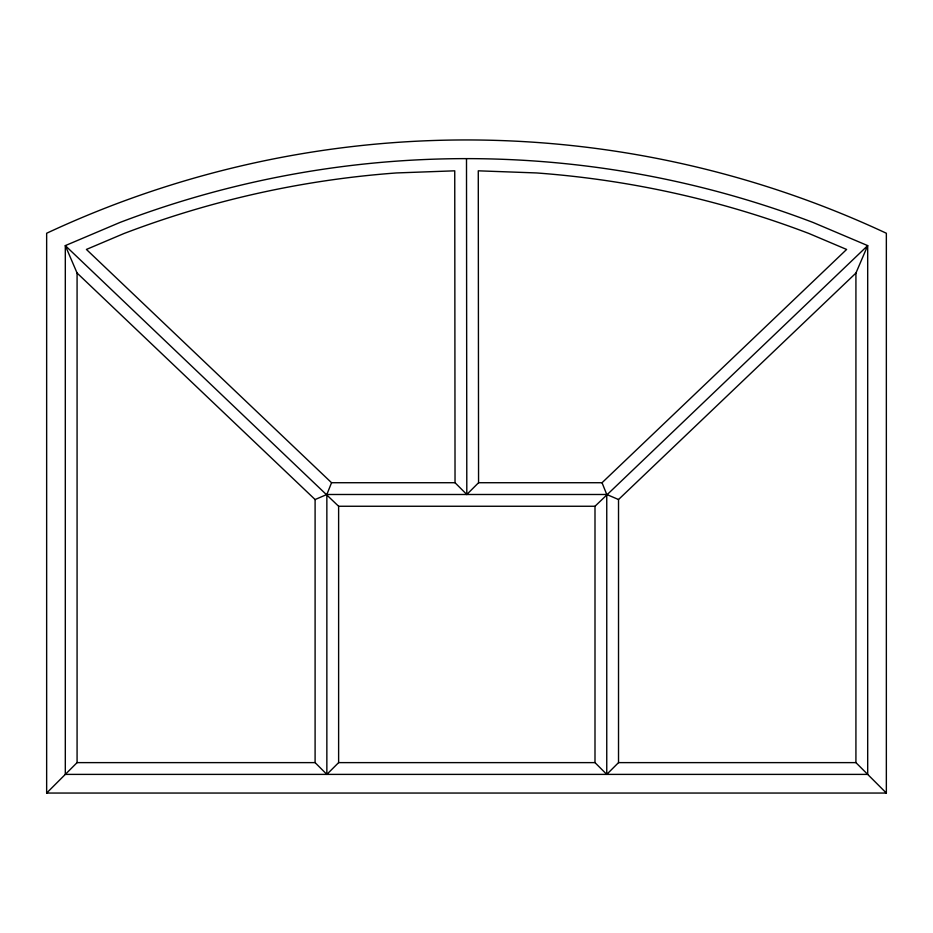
<?xml version="1.0" encoding="UTF-8"?>
<svg xmlns="http://www.w3.org/2000/svg" width="933" height="933" viewBox="0 0 933 933"><rect width="100%" height="100%" fill="white"/><g stroke="black" fill="none" stroke-linecap="round" stroke-linejoin="round"><path stroke-width="1.4" d="M478.559 482.723L602.042 482.723L846.616 249.449L808.981 233.507A960.873 960.873 0 0 0 536.475 172.943L478.279 170.821L478.559 482.723L466.803 494.49L455.036 482.723L454.744 170.821L396.525 172.943A960.873 960.873 0 0 0 124.019 233.507L86.407 249.438L331.553 482.723L326.853 494.49L326.853 774.39L338.621 762.623L594.997 762.623L606.753 774.39L618.521 762.623L618.521 499.528L855.923 273.077L867.69 245.612L813.179 222.509A972.641 972.641 0 0 0 119.821 222.509L65.31 245.612L65.31 774.39L867.69 774.39L867.69 245.612L594.997 506.257L338.621 506.257L65.31 245.612L77.077 273.042L77.077 762.623L46.65 793.05L46.65 233.25A991.312 991.312 0 0 1 886.35 233.25L886.35 793.05L46.65 793.05M77.077 273.042L315.097 499.54L326.853 494.49L606.753 494.49L618.521 499.528M331.553 482.723L455.036 482.723M77.077 762.623L315.097 762.623L326.853 774.39M618.521 762.623L855.923 762.623L886.35 793.05M602.042 482.723L606.753 494.49L606.753 774.39M466.5 158.622L466.803 494.49M855.923 273.077L855.923 762.623M594.997 506.257L594.997 762.623M338.621 506.257L338.621 762.623M315.097 499.54L315.097 762.623"/></g></svg>
